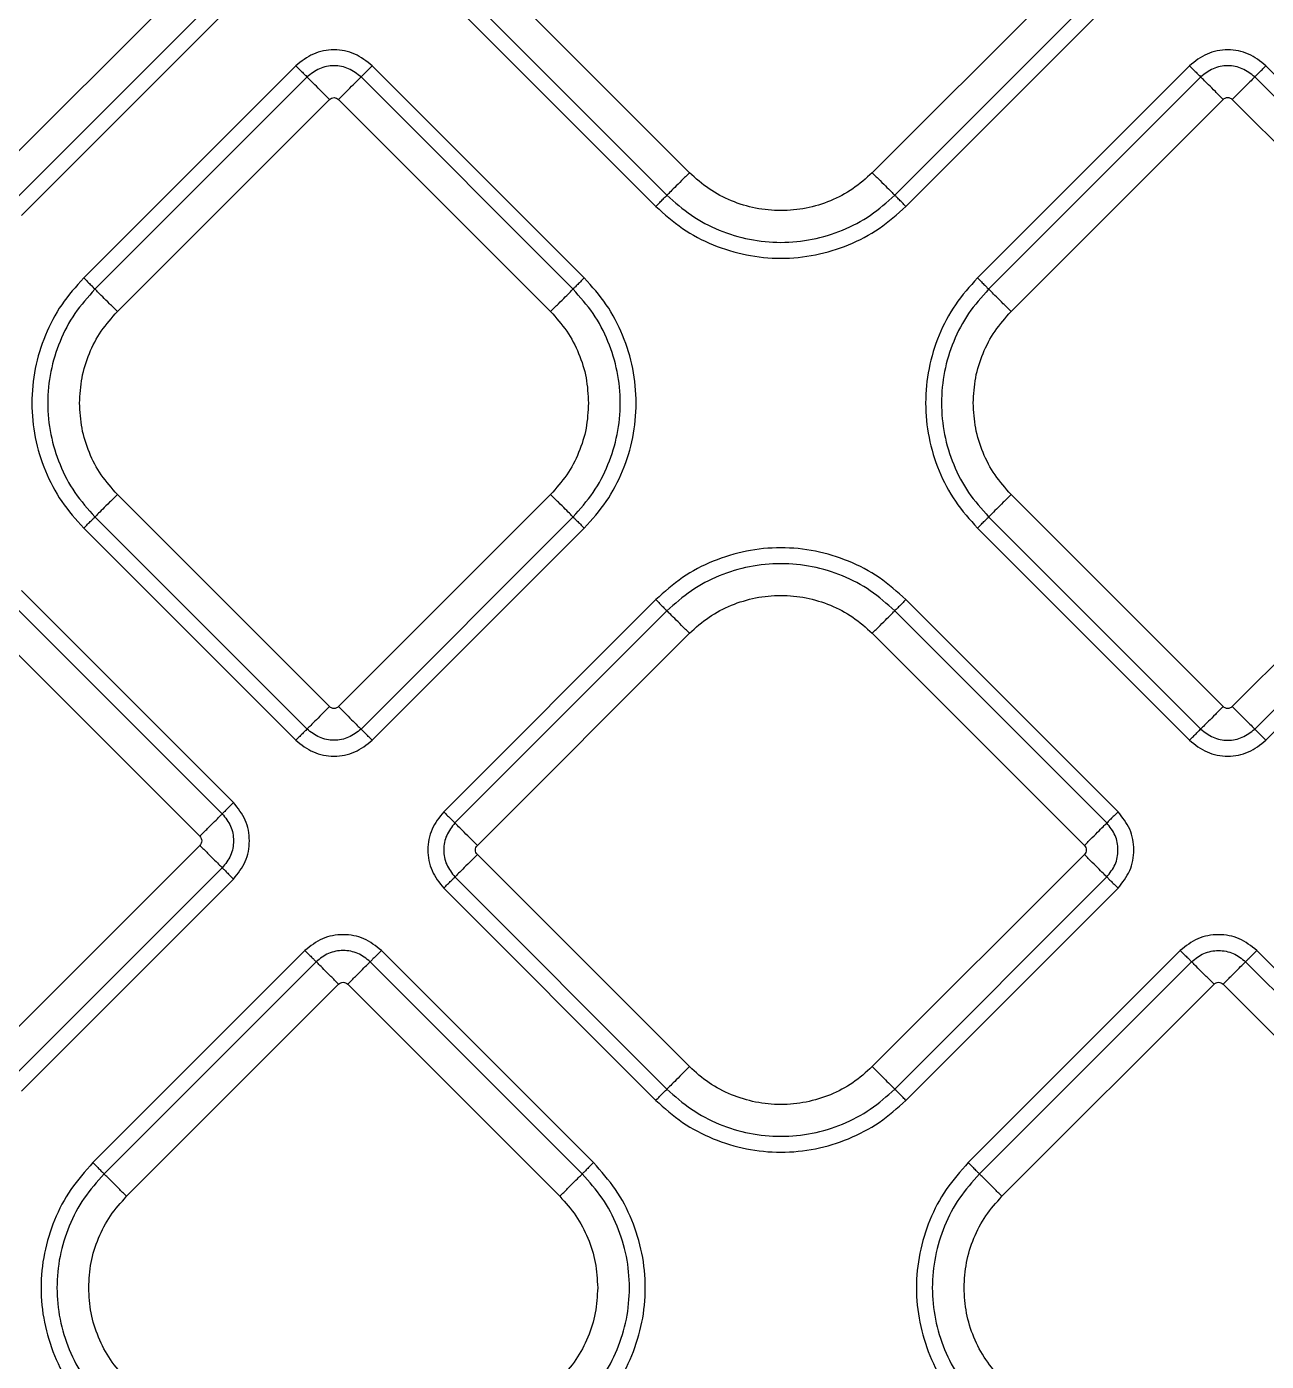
# Model space of a CAD drawing. Extents: x 939 to 1039, y 781 to 934.
# Drawn here: x 988.324 to 992.175, y 839.673 to 843.819 of the extents above; entities that cross this region are included whole.
import ezdxf

# ---------------------------------------------------------------- set-up
doc = ezdxf.new("R2010")
doc.units = 0
doc.header["$MEASUREMENT"] = 0
doc.layers.add('1', color=4, linetype='Continuous')

# ---------------------------------------------------------------- blocks, each defined once
blk = doc.blocks.new('Envoy')
at = {"layer": '1', "color": 3, "linetype": 'Continuous', "lineweight": 25}
for p, q in [((50.208, 44.8211), (49.5492, 44.1622)), ((51.7291, 44.1907), (51.0703, 44.8496)), ((52.9561, 44.8496), (52.2972, 44.1907)), ((51.0006, 44.7798), (51.6594, 44.121)), ((52.367, 44.121), (53.0258, 44.7798)), ((49.6189, 44.0925), (50.2778, 44.7513)), ((50.9657, 44.745), (51.6245, 44.0862)), ((52.4018, 44.0862), (53.0606, 44.745)), ((49.6538, 44.0576), (50.3126, 44.7165)), ((50.5062, 44.5229), (49.8474, 43.8641)), ((51.4025, 43.8641), (50.7437, 44.5229)), ((53.2827, 44.5229), (52.6239, 43.8641)), ((54.179, 43.8641), (53.5202, 44.5229)), ((50.541, 44.4881), (49.8822, 43.8292)), ((51.3676, 43.8292), (50.7088, 44.4881)), ((53.3176, 44.4881), (52.6587, 43.8293)), ((54.1441, 43.8293), (53.4853, 44.4881)), ((49.9519, 43.7595), (50.6108, 44.4183)), ((50.639, 44.4183), (51.2979, 43.7595)), ((52.7284, 43.7595), (53.3873, 44.4184)), ((53.4156, 44.4184), (54.0744, 43.7595)), ((50.6108, 42.5325), (49.9519, 43.1914)), ((51.2979, 43.1914), (50.639, 42.5325)), ((53.3873, 42.5326), (52.7284, 43.1914)), ((54.0744, 43.1914), (53.4156, 42.5326)), ((49.8822, 43.1216), (50.541, 42.4628)), ((50.7088, 42.4628), (51.3676, 43.1216)), ((52.6587, 43.1217), (53.3176, 42.4628)), ((53.4853, 42.4628), (54.1441, 43.1217)), ((49.8474, 43.0868), (50.5062, 42.428)), ((50.7437, 42.428), (51.4025, 43.0868)), ((52.6239, 43.0868), (53.2827, 42.428)), ((53.5202, 42.428), (54.179, 43.0868)), ((50.3126, 42.2345), (49.6538, 42.8933)), ((51.6245, 42.8648), (50.9657, 42.2059)), ((53.0606, 42.2059), (52.4018, 42.8648)), ((50.2778, 42.1996), (49.619, 42.8584)), ((51.6594, 42.8299), (51.0005, 42.1711)), ((53.0258, 42.1711), (52.3669, 42.8299)), ((49.5492, 42.7887), (50.2081, 42.1298)), ((51.0702, 42.1013), (51.7291, 42.7602)), ((52.2972, 42.7602), (52.956, 42.1013)), ((50.2081, 42.1016), (49.5492, 41.4427)), ((51.7291, 41.4142), (51.0702, 42.0731)), ((52.956, 42.0731), (52.2972, 41.4142)), ((49.619, 41.373), (50.2778, 42.0318)), ((49.6538, 41.3382), (50.3126, 41.997)), ((51.0005, 42.0033), (51.6594, 41.3445)), ((52.3669, 41.3445), (53.0258, 42.0033)), ((50.9657, 41.9685), (51.6245, 41.3096)), ((52.4018, 41.3096), (53.0606, 41.9685)), ((50.5347, 41.7749), (49.8759, 41.1161)), ((51.431, 41.1161), (50.7722, 41.7749)), ((53.2542, 41.7749), (52.5954, 41.1161)), ((54.1505, 41.1161), (53.4917, 41.7749)), ((50.5696, 41.7401), (49.9107, 41.0813)), ((51.3961, 41.0813), (50.7373, 41.7401)), ((53.289, 41.7401), (52.6302, 41.0812)), ((54.1156, 41.0812), (53.4568, 41.7401)), ((49.9804, 41.0115), (50.6393, 41.6704)), ((50.6676, 41.6704), (51.3264, 41.0115)), ((52.6999, 41.0115), (53.3588, 41.6703)), ((53.387, 41.6703), (54.0459, 41.0115))]:
    blk.add_line(p, q, dxfattribs=at)
for points, knots in [([(50.7437, 44.5229), (50.7263, 44.5366), (50.6916, 44.5641), (50.6249, 44.5761), (50.5583, 44.5641), (50.5235, 44.5366), (50.5062, 44.5229)], [0, 0, 0, 0, 0.250067, 0.499983, 0.74993, 1, 1, 1, 1]), ([(53.5202, 44.5229), (53.5028, 44.5367), (53.4681, 44.5641), (53.4014, 44.5761), (53.3348, 44.5641), (53.3, 44.5367), (53.2827, 44.5229)], [0, 0, 0, 0, 0.250067, 0.499983, 0.749929, 1, 1, 1, 1]), ([(50.5062, 44.5229), (50.5103, 44.5188), (50.5186, 44.5105), (50.5294, 44.4997), (50.5377, 44.4914), (50.5399, 44.4892), (50.541, 44.4881)], [0, 0, 0, 0, 0.250006, 0.5, 0.75, 1, 1, 1, 1]), ([(50.7088, 44.4881), (50.6965, 44.4977), (50.672, 44.5171), (50.6249, 44.5257), (50.5779, 44.5171), (50.5533, 44.4977), (50.541, 44.4881)], [0, 0, 0, 0, 0.249861, 0.499985, 0.750123, 1, 1, 1, 1]), ([(50.7437, 44.5229), (50.7395, 44.5188), (50.7312, 44.5105), (50.7204, 44.4997), (50.7121, 44.4914), (50.7099, 44.4892), (50.7088, 44.4881)], [0, 0, 0, 0, 0.250005, 0.5, 0.75, 1, 1, 1, 1]), ([(53.2827, 44.5229), (53.2868, 44.5188), (53.2951, 44.5105), (53.3059, 44.4997), (53.3142, 44.4914), (53.3164, 44.4892), (53.3176, 44.4881)], [0, 0, 0, 0, 0.250006, 0.5, 0.75, 1, 1, 1, 1]), ([(53.4853, 44.4881), (53.473, 44.4978), (53.4485, 44.5171), (53.4014, 44.5257), (53.3544, 44.5171), (53.3298, 44.4978), (53.3176, 44.4881)], [0, 0, 0, 0, 0.24986, 0.499985, 0.750124, 1, 1, 1, 1]), ([(53.4853, 44.4881), (53.4864, 44.4892), (53.4886, 44.4914), (53.4969, 44.4997), (53.5077, 44.5105), (53.516, 44.5188), (53.5202, 44.5229)], [0, 0, 0, 0, 0.2500008, 0.5000019, 0.7499966, 1, 1, 1, 1]), ([(50.6108, 44.4183), (50.6025, 44.4266), (50.5859, 44.4432), (50.5643, 44.4648), (50.5477, 44.4814), (50.5433, 44.4858), (50.541, 44.4881)], [0, 0, 0, 0, 0.2499997, 0.4999964, 0.7499901, 1, 1, 1, 1]), ([(50.639, 44.4183), (50.6473, 44.4266), (50.6639, 44.4432), (50.6855, 44.4648), (50.7021, 44.4814), (50.7066, 44.4858), (50.7088, 44.4881)], [0, 0, 0, 0, 0.2499997, 0.4999964, 0.7499901, 1, 1, 1, 1]), ([(53.3873, 44.4184), (53.379, 44.4266), (53.3624, 44.4432), (53.3408, 44.4649), (53.3242, 44.4815), (53.3198, 44.4859), (53.3176, 44.4881)], [0, 0, 0, 0, 0.25, 0.499997, 0.74999, 1, 1, 1, 1]), ([(53.4853, 44.4881), (53.4831, 44.4859), (53.4786, 44.4815), (53.462, 44.4649), (53.4404, 44.4432), (53.4238, 44.4266), (53.4156, 44.4184)], [0, 0, 0, 0, 0.25001, 0.500003, 0.75, 1, 1, 1, 1]), ([(50.6108, 44.4183), (50.6128, 44.42), (50.617, 44.4232), (50.6249, 44.4247), (50.6328, 44.4232), (50.637, 44.42), (50.639, 44.4183)], [0, 0, 0, 0, 0.250229, 0.5, 0.749772, 1, 1, 1, 1]), ([(53.3873, 44.4184), (53.3893, 44.42), (53.3935, 44.4233), (53.4014, 44.4247), (53.4093, 44.4233), (53.4135, 44.42), (53.4156, 44.4184)], [0, 0, 0, 0, 0.250228, 0.5, 0.749772, 1, 1, 1, 1]), ([(51.7291, 44.1907), (51.7208, 44.1825), (51.7043, 44.1659), (51.6826, 44.1442), (51.666, 44.1276), (51.6616, 44.1232), (51.6594, 44.121)], [0, 0, 0, 0, 0.25, 0.499997, 0.74999, 1, 1, 1, 1]), ([(52.2972, 44.1907), (52.2776, 44.1732), (52.2383, 44.1381), (52.1678, 44.1014), (52.0921, 44.0782), (52.0132, 44.0705), (51.9343, 44.0782), (51.8586, 44.1014), (51.7881, 44.1381), (51.7488, 44.1732), (51.7291, 44.1907)], [0, 0, 0, 0, 0.125, 0.25, 0.375, 0.5, 0.625, 0.75, 0.875, 1, 1, 1, 1]), ([(52.2972, 44.1907), (52.3055, 44.1825), (52.3221, 44.1659), (52.3437, 44.1442), (52.3603, 44.1276), (52.3648, 44.1232), (52.367, 44.121)], [0, 0, 0, 0, 0.25, 0.499997, 0.74999, 1, 1, 1, 1]), ([(51.6245, 44.0862), (51.6287, 44.0903), (51.6369, 44.0986), (51.6478, 44.1094), (51.6561, 44.1177), (51.6583, 44.1199), (51.6594, 44.121)], [0, 0, 0, 0, 0.250005, 0.500001, 0.75, 1, 1, 1, 1]), ([(51.6594, 44.121), (51.6839, 44.0992), (51.7328, 44.0555), (51.8206, 44.0097), (51.9149, 43.9809), (52.0132, 43.9713), (52.1115, 43.9809), (52.2057, 44.0097), (52.2936, 44.0555), (52.3425, 44.0992), (52.367, 44.121)], [0, 0, 0, 0, 0.125, 0.25, 0.375, 0.5, 0.625, 0.75, 0.875, 1, 1, 1, 1]), ([(52.4018, 44.0862), (52.3977, 44.0903), (52.3894, 44.0986), (52.3786, 44.1094), (52.3703, 44.1177), (52.3681, 44.1199), (52.367, 44.121)], [0, 0, 0, 0, 0.250005, 0.500001, 0.75, 1, 1, 1, 1]), ([(51.6245, 44.0862), (51.6514, 44.0622), (51.7052, 44.0142), (51.8017, 43.9639), (51.9052, 43.9322), (52.0132, 43.9216), (52.1211, 43.9322), (52.2247, 43.9639), (52.3212, 44.0142), (52.3749, 44.0622), (52.4018, 44.0862)], [0, 0, 0, 0, 0.125, 0.25, 0.375, 0.5, 0.625, 0.75, 0.875, 1, 1, 1, 1]), ([(49.8474, 43.8641), (49.8234, 43.8372), (49.7754, 43.7834), (49.7251, 43.6869), (49.6934, 43.5834), (49.6829, 43.4754), (49.6934, 43.3675), (49.7251, 43.2639), (49.7754, 43.1674), (49.8234, 43.1137), (49.8474, 43.0868)], [0, 0, 0, 0, 0.125, 0.25, 0.375, 0.5, 0.625, 0.75, 0.875, 1, 1, 1, 1]), ([(49.8474, 43.8641), (49.8515, 43.8599), (49.8598, 43.8517), (49.8706, 43.8408), (49.8789, 43.8325), (49.8811, 43.8303), (49.8822, 43.8292)], [0, 0, 0, 0, 0.250005, 0.5, 0.75, 1, 1, 1, 1]), ([(51.4025, 43.8641), (51.3983, 43.8599), (51.3901, 43.8517), (51.3792, 43.8408), (51.3709, 43.8325), (51.3687, 43.8303), (51.3676, 43.8292)], [0, 0, 0, 0, 0.250005, 0.5, 0.75, 1, 1, 1, 1]), ([(51.4025, 43.0868), (51.4265, 43.1137), (51.4744, 43.1674), (51.5247, 43.2639), (51.5564, 43.3675), (51.567, 43.4754), (51.5564, 43.5834), (51.5247, 43.6869), (51.4744, 43.7834), (51.4265, 43.8372), (51.4025, 43.8641)], [0, 0, 0, 0, 0.125, 0.25, 0.375, 0.5, 0.625, 0.75, 0.875, 1, 1, 1, 1]), ([(52.6239, 43.8641), (52.5999, 43.8372), (52.5519, 43.7835), (52.5016, 43.687), (52.4699, 43.5834), (52.4594, 43.4755), (52.4699, 43.3675), (52.5016, 43.264), (52.5519, 43.1675), (52.5999, 43.1137), (52.6239, 43.0868)], [0, 0, 0, 0, 0.125, 0.25, 0.375, 0.5, 0.625, 0.75, 0.875, 1, 1, 1, 1]), ([(52.6239, 43.8641), (52.628, 43.86), (52.6363, 43.8517), (52.6471, 43.8409), (52.6554, 43.8326), (52.6576, 43.8304), (52.6587, 43.8293)], [0, 0, 0, 0, 0.250008, 0.500001, 0.750001, 1, 1, 1, 1]), ([(49.8822, 43.8292), (49.8604, 43.8048), (49.8167, 43.7558), (49.7709, 43.668), (49.7421, 43.5737), (49.7325, 43.4754), (49.7421, 43.3772), (49.7709, 43.2829), (49.8167, 43.1951), (49.8604, 43.1461), (49.8822, 43.1216)], [0, 0, 0, 0, 0.125, 0.25, 0.375, 0.5, 0.625, 0.75, 0.875, 1, 1, 1, 1]), ([(49.9519, 43.7595), (49.9437, 43.7678), (49.9271, 43.7843), (49.9054, 43.806), (49.8888, 43.8226), (49.8844, 43.827), (49.8822, 43.8292)], [0, 0, 0, 0, 0.25, 0.499997, 0.74999, 1, 1, 1, 1]), ([(51.2979, 43.7595), (51.3062, 43.7678), (51.3227, 43.7843), (51.3444, 43.806), (51.361, 43.8226), (51.3654, 43.827), (51.3676, 43.8292)], [0, 0, 0, 0, 0.25, 0.499996, 0.74999, 1, 1, 1, 1]), ([(51.3676, 43.1216), (51.3894, 43.1461), (51.4331, 43.1951), (51.4789, 43.2829), (51.5077, 43.3772), (51.5174, 43.4754), (51.5077, 43.5737), (51.4789, 43.668), (51.4331, 43.7558), (51.3894, 43.8048), (51.3676, 43.8292)], [0, 0, 0, 0, 0.125, 0.25, 0.375, 0.5, 0.625, 0.75, 0.875, 1, 1, 1, 1]), ([(52.6587, 43.8293), (52.6369, 43.8048), (52.5932, 43.7558), (52.5474, 43.668), (52.5186, 43.5737), (52.509, 43.4755), (52.5186, 43.3772), (52.5474, 43.2829), (52.5932, 43.1951), (52.6369, 43.1462), (52.6587, 43.1217)], [0, 0, 0, 0, 0.125, 0.25, 0.375, 0.5, 0.625, 0.75, 0.875, 1, 1, 1, 1]), ([(52.7284, 43.7595), (52.7202, 43.7678), (52.7036, 43.7844), (52.682, 43.806), (52.6654, 43.8226), (52.6609, 43.827), (52.6587, 43.8293)], [0, 0, 0, 0, 0.249999, 0.499996, 0.74999, 1, 1, 1, 1]), ([(49.8343, 43.4754), (49.8358, 43.5017), (49.8387, 43.5543), (49.8628, 43.63), (49.8993, 43.7006), (49.9344, 43.7399), (49.9519, 43.7595)], [0, 0, 0, 0, 0.25, 0.5, 0.75, 1, 1, 1, 1]), ([(51.2979, 43.7595), (51.3154, 43.7399), (51.3505, 43.7006), (51.387, 43.63), (51.4111, 43.5543), (51.4141, 43.5017), (51.4155, 43.4754)], [0, 0, 0, 0, 0.25, 0.5, 0.75, 1, 1, 1, 1]), ([(52.6108, 43.4755), (52.6123, 43.5018), (52.6152, 43.5544), (52.6393, 43.6301), (52.6758, 43.7006), (52.7109, 43.7399), (52.7284, 43.7595)], [0, 0, 0, 0, 0.25, 0.5, 0.75, 1, 1, 1, 1]), ([(49.9519, 43.1914), (49.9344, 43.211), (49.8993, 43.2503), (49.8628, 43.3208), (49.8387, 43.3965), (49.8358, 43.4491), (49.8343, 43.4754)], [0, 0, 0, 0, 0.25, 0.5, 0.75, 1, 1, 1, 1]), ([(51.4155, 43.4754), (51.4141, 43.4491), (51.4111, 43.3965), (51.387, 43.3208), (51.3505, 43.2503), (51.3154, 43.211), (51.2979, 43.1914)], [0, 0, 0, 0, 0.25, 0.5, 0.75, 1, 1, 1, 1]), ([(52.7284, 43.1914), (52.7109, 43.2111), (52.6758, 43.2503), (52.6393, 43.3209), (52.6152, 43.3966), (52.6123, 43.4492), (52.6108, 43.4755)], [0, 0, 0, 0, 0.25, 0.500001, 0.75, 1, 1, 1, 1]), ([(49.9519, 43.1914), (49.9437, 43.1831), (49.9271, 43.1665), (49.9054, 43.1449), (49.8888, 43.1283), (49.8844, 43.1239), (49.8822, 43.1216)], [0, 0, 0, 0, 0.2499993, 0.4999969, 0.7499901, 1, 1, 1, 1]), ([(51.3676, 43.1216), (51.3654, 43.1239), (51.361, 43.1283), (51.3444, 43.1449), (51.3227, 43.1665), (51.3062, 43.1831), (51.2979, 43.1914)], [0, 0, 0, 0, 0.25001, 0.500003, 0.750001, 1, 1, 1, 1]), ([(52.7284, 43.1914), (52.7202, 43.1831), (52.7036, 43.1666), (52.682, 43.1449), (52.6654, 43.1283), (52.6609, 43.1239), (52.6587, 43.1217)], [0, 0, 0, 0, 0.249999, 0.499997, 0.74999, 1, 1, 1, 1]), ([(49.8474, 43.0868), (49.8515, 43.0909), (49.8598, 43.0992), (49.8706, 43.11), (49.8789, 43.1183), (49.8811, 43.1205), (49.8822, 43.1216)], [0, 0, 0, 0, 0.250004, 0.5, 0.749999, 1, 1, 1, 1]), ([(51.3676, 43.1216), (51.3687, 43.1205), (51.3709, 43.1183), (51.3792, 43.11), (51.3901, 43.0992), (51.3983, 43.0909), (51.4025, 43.0868)], [0, 0, 0, 0, 0.2500007, 0.5000006, 0.7499962, 1, 1, 1, 1]), ([(52.6239, 43.0868), (52.628, 43.091), (52.6363, 43.0992), (52.6471, 43.1101), (52.6554, 43.1184), (52.6576, 43.1206), (52.6587, 43.1217)], [0, 0, 0, 0, 0.250005, 0.500001, 0.75, 1, 1, 1, 1]), ([(52.4018, 42.8648), (52.3749, 42.8887), (52.3211, 42.9367), (52.2247, 42.987), (52.1211, 43.0187), (52.0131, 43.0293), (51.9052, 43.0187), (51.8016, 42.987), (51.7051, 42.9367), (51.6514, 42.8887), (51.6245, 42.8648)], [0, 0, 0, 0, 0.125, 0.25, 0.375, 0.5, 0.625, 0.75, 0.875, 1, 1, 1, 1]), ([(52.3669, 42.8299), (52.3425, 42.8517), (52.2935, 42.8954), (52.2057, 42.9412), (52.1114, 42.97), (52.0131, 42.9796), (51.9149, 42.97), (51.8206, 42.9412), (51.7328, 42.8954), (51.6838, 42.8517), (51.6594, 42.8299)], [0, 0, 0, 0, 0.125, 0.25, 0.375, 0.5, 0.625, 0.75, 0.875, 1, 1, 1, 1]), ([(51.6245, 42.8648), (51.6286, 42.8606), (51.6369, 42.8523), (51.6477, 42.8415), (51.656, 42.8332), (51.6583, 42.831), (51.6594, 42.8299)], [0, 0, 0, 0, 0.250004, 0.499999, 0.75, 1, 1, 1, 1]), ([(51.7291, 42.7602), (51.7487, 42.7777), (51.788, 42.8128), (51.8586, 42.8495), (51.9342, 42.8727), (52.0131, 42.8804), (52.0921, 42.8727), (52.1677, 42.8495), (52.2383, 42.8128), (52.2776, 42.7777), (52.2972, 42.7602)], [0, 0, 0, 0, 0.125, 0.25, 0.375, 0.5, 0.625, 0.75, 0.875, 1, 1, 1, 1]), ([(52.4018, 42.8648), (52.3977, 42.8606), (52.3894, 42.8523), (52.3786, 42.8415), (52.3703, 42.8332), (52.368, 42.831), (52.3669, 42.8299)], [0, 0, 0, 0, 0.250005, 0.499999, 0.750001, 1, 1, 1, 1]), ([(51.7291, 42.7602), (51.7208, 42.7684), (51.7043, 42.785), (51.6826, 42.8067), (51.666, 42.8233), (51.6616, 42.8277), (51.6594, 42.8299)], [0, 0, 0, 0, 0.249999, 0.499996, 0.74999, 1, 1, 1, 1]), ([(52.2972, 42.7602), (52.3055, 42.7684), (52.322, 42.785), (52.3437, 42.8067), (52.3603, 42.8233), (52.3647, 42.8277), (52.3669, 42.8299)], [0, 0, 0, 0, 0.2499993, 0.4999955, 0.7499899, 1, 1, 1, 1]), ([(50.6108, 42.5325), (50.6025, 42.5243), (50.5859, 42.5077), (50.5643, 42.486), (50.5477, 42.4695), (50.5433, 42.465), (50.541, 42.4628)], [0, 0, 0, 0, 0.249999, 0.499997, 0.74999, 1, 1, 1, 1]), ([(50.639, 42.5325), (50.637, 42.5309), (50.6328, 42.5276), (50.6249, 42.5262), (50.617, 42.5276), (50.6128, 42.5309), (50.6108, 42.5325)], [0, 0, 0, 0, 0.2502288, 0.4999995, 0.7497702, 1, 1, 1, 1]), ([(50.639, 42.5325), (50.6473, 42.5243), (50.6639, 42.5077), (50.6855, 42.486), (50.7021, 42.4695), (50.7066, 42.465), (50.7088, 42.4628)], [0, 0, 0, 0, 0.249999, 0.499997, 0.74999, 1, 1, 1, 1]), ([(53.3873, 42.5326), (53.379, 42.5243), (53.3624, 42.5077), (53.3408, 42.4861), (53.3242, 42.4695), (53.3198, 42.4651), (53.3176, 42.4628)], [0, 0, 0, 0, 0.249999, 0.499997, 0.74999, 1, 1, 1, 1]), ([(53.4156, 42.5326), (53.4135, 42.5309), (53.4093, 42.5277), (53.4014, 42.5262), (53.3935, 42.5277), (53.3893, 42.5309), (53.3873, 42.5326)], [0, 0, 0, 0, 0.250228, 0.5, 0.749772, 1, 1, 1, 1]), ([(53.4156, 42.5326), (53.4238, 42.5243), (53.4404, 42.5077), (53.462, 42.4861), (53.4786, 42.4695), (53.4831, 42.4651), (53.4853, 42.4628)], [0, 0, 0, 0, 0.249999, 0.499997, 0.74999, 1, 1, 1, 1]), ([(50.541, 42.4628), (50.5399, 42.4617), (50.5377, 42.4595), (50.5294, 42.4512), (50.5186, 42.4404), (50.5103, 42.4321), (50.5062, 42.428)], [0, 0, 0, 0, 0.2499998, 0.4999995, 0.7499953, 1, 1, 1, 1]), ([(50.7088, 42.4628), (50.6965, 42.4531), (50.672, 42.4338), (50.6249, 42.4252), (50.5779, 42.4338), (50.5533, 42.4531), (50.541, 42.4628)], [0, 0, 0, 0, 0.249861, 0.499985, 0.750123, 1, 1, 1, 1]), ([(50.7437, 42.428), (50.7395, 42.4321), (50.7312, 42.4404), (50.7204, 42.4512), (50.7121, 42.4595), (50.7099, 42.4617), (50.7088, 42.4628)], [0, 0, 0, 0, 0.2500044, 0.5000005, 0.7500002, 1, 1, 1, 1]), ([(53.2827, 42.428), (53.2868, 42.4321), (53.2951, 42.4404), (53.3059, 42.4512), (53.3142, 42.4595), (53.3164, 42.4617), (53.3176, 42.4628)], [0, 0, 0, 0, 0.250005, 0.499998, 0.749999, 1, 1, 1, 1]), ([(53.3176, 42.4628), (53.3298, 42.4532), (53.3544, 42.4338), (53.4014, 42.4252), (53.4485, 42.4338), (53.473, 42.4532), (53.4853, 42.4628)], [0, 0, 0, 0, 0.2498607, 0.4999855, 0.7501239, 1, 1, 1, 1]), ([(53.5202, 42.428), (53.516, 42.4321), (53.5077, 42.4404), (53.4969, 42.4512), (53.4886, 42.4595), (53.4864, 42.4617), (53.4853, 42.4628)], [0, 0, 0, 0, 0.250003, 0.499997, 0.749998, 1, 1, 1, 1]), ([(50.5062, 42.428), (50.5235, 42.4142), (50.5583, 42.3868), (50.6249, 42.3748), (50.6916, 42.3868), (50.7263, 42.4142), (50.7437, 42.428)], [0, 0, 0, 0, 0.250071, 0.500017, 0.749933, 1, 1, 1, 1]), ([(53.2827, 42.428), (53.3, 42.4143), (53.3348, 42.3868), (53.4014, 42.3748), (53.4681, 42.3868), (53.5028, 42.4143), (53.5202, 42.428)], [0, 0, 0, 0, 0.250068, 0.499984, 0.74993, 1, 1, 1, 1]), ([(50.2081, 42.1298), (50.2164, 42.1381), (50.2329, 42.1547), (50.2546, 42.1763), (50.2712, 42.1929), (50.2756, 42.1974), (50.2778, 42.1996)], [0, 0, 0, 0, 0.2499993, 0.4999968, 0.7499901, 1, 1, 1, 1]), ([(50.3126, 42.2345), (50.3085, 42.2303), (50.3002, 42.222), (50.2894, 42.2112), (50.2811, 42.2029), (50.2789, 42.2007), (50.2778, 42.1996)], [0, 0, 0, 0, 0.250006, 0.5, 0.75, 1, 1, 1, 1]), ([(50.2778, 42.1996), (50.2875, 42.1873), (50.3068, 42.1628), (50.3154, 42.1157), (50.3068, 42.0687), (50.2875, 42.0441), (50.2778, 42.0318)], [0, 0, 0, 0, 0.24986, 0.499985, 0.750124, 1, 1, 1, 1]), ([(50.3126, 41.997), (50.3264, 42.0143), (50.3538, 42.0491), (50.3659, 42.1157), (50.3538, 42.1824), (50.3264, 42.2171), (50.3126, 42.2345)], [0, 0, 0, 0, 0.2500702, 0.5000163, 0.7499321, 1, 1, 1, 1]), ([(50.9657, 42.2059), (50.952, 42.1886), (50.9245, 42.1538), (50.9125, 42.0872), (50.9245, 42.0206), (50.952, 41.9858), (50.9657, 41.9685)], [0, 0, 0, 0, 0.2500669, 0.4999827, 0.7499299, 1, 1, 1, 1]), ([(50.9657, 42.2059), (50.9698, 42.2018), (50.9781, 42.1935), (50.9889, 42.1827), (50.9972, 42.1744), (50.9994, 42.1722), (51.0005, 42.1711)], [0, 0, 0, 0, 0.250006, 0.500001, 0.75, 1, 1, 1, 1]), ([(53.0606, 42.2059), (53.0565, 42.2018), (53.0482, 42.1935), (53.0374, 42.1827), (53.0291, 42.1744), (53.0269, 42.1722), (53.0258, 42.1711)], [0, 0, 0, 0, 0.2500053, 0.5000009, 0.7499998, 1, 1, 1, 1]), ([(53.0606, 41.9685), (53.0743, 41.9858), (53.1018, 42.0206), (53.1138, 42.0872), (53.1018, 42.1538), (53.0743, 42.1886), (53.0606, 42.2059)], [0, 0, 0, 0, 0.250067, 0.499983, 0.74993, 1, 1, 1, 1]), ([(51.0005, 42.1711), (50.9909, 42.1588), (50.9715, 42.1343), (50.9629, 42.0872), (50.9715, 42.0401), (50.9909, 42.0156), (51.0005, 42.0033)], [0, 0, 0, 0, 0.249861, 0.499986, 0.750123, 1, 1, 1, 1]), ([(51.0702, 42.1013), (51.062, 42.1096), (51.0454, 42.1262), (51.0238, 42.1478), (51.0072, 42.1644), (51.0027, 42.1688), (51.0005, 42.1711)], [0, 0, 0, 0, 0.2499993, 0.4999957, 0.74999, 1, 1, 1, 1]), ([(52.956, 42.1013), (52.9643, 42.1096), (52.9809, 42.1262), (53.0025, 42.1478), (53.0191, 42.1644), (53.0236, 42.1688), (53.0258, 42.1711)], [0, 0, 0, 0, 0.249999, 0.499995, 0.74999, 1, 1, 1, 1]), ([(53.0258, 42.0033), (53.0354, 42.0156), (53.0548, 42.0401), (53.0634, 42.0872), (53.0548, 42.1343), (53.0354, 42.1588), (53.0258, 42.1711)], [0, 0, 0, 0, 0.249861, 0.499986, 0.750123, 1, 1, 1, 1]), ([(50.2081, 42.1298), (50.2097, 42.1278), (50.213, 42.1236), (50.2144, 42.1157), (50.213, 42.1078), (50.2097, 42.1036), (50.2081, 42.1016)], [0, 0, 0, 0, 0.250227, 0.5, 0.749773, 1, 1, 1, 1]), ([(50.2081, 42.1016), (50.2164, 42.0933), (50.2329, 42.0767), (50.2546, 42.0551), (50.2712, 42.0385), (50.2756, 42.0341), (50.2778, 42.0318)], [0, 0, 0, 0, 0.2499993, 0.4999968, 0.7499901, 1, 1, 1, 1]), ([(51.0702, 42.0731), (51.0686, 42.0751), (51.0654, 42.0793), (51.0639, 42.0872), (51.0654, 42.0951), (51.0686, 42.0993), (51.0702, 42.1013)], [0, 0, 0, 0, 0.2502333, 0.4999954, 0.7497667, 1, 1, 1, 1]), ([(52.956, 42.1013), (52.9577, 42.0993), (52.9609, 42.0951), (52.9624, 42.0872), (52.9609, 42.0793), (52.9577, 42.0751), (52.956, 42.0731)], [0, 0, 0, 0, 0.250231, 0.500005, 0.749769, 1, 1, 1, 1]), ([(51.0702, 42.0731), (51.062, 42.0648), (51.0454, 42.0482), (51.0238, 42.0266), (51.0072, 42.01), (51.0027, 42.0055), (51.0005, 42.0033)], [0, 0, 0, 0, 0.2499993, 0.4999957, 0.74999, 1, 1, 1, 1]), ([(53.0258, 42.0033), (53.0236, 42.0055), (53.0191, 42.01), (53.0025, 42.0266), (52.9809, 42.0482), (52.9643, 42.0648), (52.956, 42.0731)], [0, 0, 0, 0, 0.25001, 0.500005, 0.750001, 1, 1, 1, 1]), ([(50.2778, 42.0318), (50.2789, 42.0307), (50.2811, 42.0285), (50.2894, 42.0202), (50.3002, 42.0094), (50.3085, 42.0011), (50.3126, 41.997)], [0, 0, 0, 0, 0.250001, 0.5, 0.749997, 1, 1, 1, 1]), ([(50.9657, 41.9685), (50.9698, 41.9726), (50.9781, 41.9809), (50.9889, 41.9917), (50.9972, 42), (50.9994, 42.0022), (51.0005, 42.0033)], [0, 0, 0, 0, 0.250006, 0.500001, 0.75, 1, 1, 1, 1]), ([(53.0258, 42.0033), (53.0269, 42.0022), (53.0291, 42), (53.0374, 41.9917), (53.0482, 41.9809), (53.0565, 41.9726), (53.0606, 41.9685)], [0, 0, 0, 0, 0.2500002, 0.4999991, 0.7499947, 1, 1, 1, 1]), ([(50.7722, 41.7749), (50.7548, 41.7887), (50.7201, 41.8161), (50.6534, 41.8281), (50.5868, 41.8161), (50.552, 41.7887), (50.5347, 41.7749)], [0, 0, 0, 0, 0.250067, 0.499983, 0.74993, 1, 1, 1, 1]), ([(53.4917, 41.7749), (53.4743, 41.7886), (53.4396, 41.8161), (53.3729, 41.8281), (53.3063, 41.8161), (53.2715, 41.7886), (53.2542, 41.7749)], [0, 0, 0, 0, 0.250071, 0.500017, 0.749933, 1, 1, 1, 1]), ([(50.5347, 41.7749), (50.5388, 41.7708), (50.5471, 41.7625), (50.5579, 41.7517), (50.5662, 41.7434), (50.5684, 41.7412), (50.5696, 41.7401)], [0, 0, 0, 0, 0.2500075, 0.5000006, 0.7500002, 1, 1, 1, 1]), ([(50.7373, 41.7401), (50.725, 41.7498), (50.7005, 41.7691), (50.6534, 41.7777), (50.6064, 41.7691), (50.5818, 41.7498), (50.5696, 41.7401)], [0, 0, 0, 0, 0.249861, 0.499986, 0.750124, 1, 1, 1, 1]), ([(50.7722, 41.7749), (50.768, 41.7708), (50.7597, 41.7625), (50.7489, 41.7517), (50.7406, 41.7434), (50.7384, 41.7412), (50.7373, 41.7401)], [0, 0, 0, 0, 0.250008, 0.500001, 0.75, 1, 1, 1, 1]), ([(53.2542, 41.7749), (53.2583, 41.7708), (53.2666, 41.7625), (53.2774, 41.7517), (53.2857, 41.7434), (53.2879, 41.7412), (53.289, 41.7401)], [0, 0, 0, 0, 0.2500053, 0.5000009, 0.7499998, 1, 1, 1, 1]), ([(53.289, 41.7401), (53.3013, 41.7497), (53.3258, 41.7691), (53.3729, 41.7777), (53.42, 41.7691), (53.4445, 41.7497), (53.4568, 41.7401)], [0, 0, 0, 0, 0.249861, 0.499984, 0.750123, 1, 1, 1, 1]), ([(53.4568, 41.7401), (53.4579, 41.7412), (53.4601, 41.7434), (53.4684, 41.7517), (53.4792, 41.7625), (53.4875, 41.7708), (53.4917, 41.7749)], [0, 0, 0, 0, 0.249999, 0.5, 0.749995, 1, 1, 1, 1]), ([(50.6393, 41.6704), (50.631, 41.6786), (50.6144, 41.6952), (50.5928, 41.7169), (50.5762, 41.7335), (50.5718, 41.7379), (50.5696, 41.7401)], [0, 0, 0, 0, 0.2499994, 0.4999958, 0.74999, 1, 1, 1, 1]), ([(50.6676, 41.6704), (50.6758, 41.6786), (50.6924, 41.6952), (50.714, 41.7169), (50.7306, 41.7335), (50.7351, 41.7379), (50.7373, 41.7401)], [0, 0, 0, 0, 0.249999, 0.499996, 0.74999, 1, 1, 1, 1]), ([(53.3588, 41.6703), (53.3505, 41.6786), (53.3339, 41.6952), (53.3123, 41.7168), (53.2957, 41.7334), (53.2913, 41.7378), (53.289, 41.7401)], [0, 0, 0, 0, 0.249999, 0.499997, 0.74999, 1, 1, 1, 1]), ([(53.387, 41.6703), (53.3953, 41.6786), (53.4119, 41.6952), (53.4335, 41.7168), (53.4501, 41.7334), (53.4546, 41.7378), (53.4568, 41.7401)], [0, 0, 0, 0, 0.249999, 0.499997, 0.74999, 1, 1, 1, 1]), ([(50.6393, 41.6704), (50.6413, 41.672), (50.6455, 41.6753), (50.6534, 41.6767), (50.6613, 41.6753), (50.6655, 41.672), (50.6676, 41.6704)], [0, 0, 0, 0, 0.2502264, 0.5, 0.7497736, 1, 1, 1, 1]), ([(53.3588, 41.6703), (53.3608, 41.672), (53.365, 41.6752), (53.3729, 41.6767), (53.3808, 41.6752), (53.385, 41.672), (53.387, 41.6703)], [0, 0, 0, 0, 0.250228, 0.5, 0.749772, 1, 1, 1, 1]), ([(51.7291, 41.4142), (51.7208, 41.4059), (51.7043, 41.3894), (51.6826, 41.3677), (51.666, 41.3511), (51.6616, 41.3467), (51.6594, 41.3445)], [0, 0, 0, 0, 0.249999, 0.499997, 0.74999, 1, 1, 1, 1]), ([(52.2972, 41.4142), (52.2776, 41.3967), (52.2383, 41.3616), (52.1677, 41.3249), (52.0921, 41.3017), (52.0131, 41.294), (51.9342, 41.3017), (51.8586, 41.3249), (51.788, 41.3616), (51.7487, 41.3967), (51.7291, 41.4142)], [0, 0, 0, 0, 0.125, 0.25, 0.375, 0.5, 0.625, 0.75, 0.875, 1, 1, 1, 1]), ([(52.2972, 41.4142), (52.3055, 41.4059), (52.322, 41.3894), (52.3437, 41.3677), (52.3603, 41.3511), (52.3647, 41.3467), (52.3669, 41.3445)], [0, 0, 0, 0, 0.249999, 0.499997, 0.74999, 1, 1, 1, 1]), ([(51.6245, 41.3096), (51.6286, 41.3138), (51.6369, 41.3221), (51.6477, 41.3329), (51.656, 41.3412), (51.6583, 41.3434), (51.6594, 41.3445)], [0, 0, 0, 0, 0.2500041, 0.4999999, 0.7499991, 1, 1, 1, 1]), ([(51.6594, 41.3445), (51.6838, 41.3227), (51.7328, 41.279), (51.8206, 41.2332), (51.9149, 41.2044), (52.0131, 41.1948), (52.1114, 41.2044), (52.2057, 41.2332), (52.2935, 41.279), (52.3425, 41.3227), (52.3669, 41.3445)], [0, 0, 0, 0, 0.125, 0.25, 0.375, 0.5, 0.625, 0.75, 0.875, 1, 1, 1, 1]), ([(52.4018, 41.3096), (52.3977, 41.3138), (52.3894, 41.3221), (52.3786, 41.3329), (52.3703, 41.3412), (52.368, 41.3434), (52.3669, 41.3445)], [0, 0, 0, 0, 0.2500052, 0.4999995, 0.7499993, 1, 1, 1, 1]), ([(51.6245, 41.3096), (51.6514, 41.2856), (51.7051, 41.2377), (51.8016, 41.1874), (51.9052, 41.1557), (52.0131, 41.1451), (52.1211, 41.1557), (52.2247, 41.1874), (52.3211, 41.2377), (52.3749, 41.2856), (52.4018, 41.3096)], [0, 0, 0, 0, 0.125, 0.25, 0.375, 0.5, 0.625, 0.75, 0.875, 1, 1, 1, 1]), ([(49.8759, 41.1161), (49.8519, 41.0892), (49.8039, 41.0355), (49.7536, 40.939), (49.7219, 40.8354), (49.7114, 40.7275), (49.7219, 40.6195), (49.7536, 40.516), (49.8039, 40.4195), (49.8519, 40.3657), (49.8759, 40.3388)], [0, 0, 0, 0, 0.1250002, 0.25, 0.375, 0.5, 0.625, 0.75, 0.8750001, 1, 1, 1, 1]), ([(49.9107, 41.0813), (49.8889, 41.0568), (49.8452, 41.0078), (49.7994, 40.92), (49.7706, 40.8257), (49.761, 40.7275), (49.7706, 40.6292), (49.7994, 40.5349), (49.8452, 40.4471), (49.8889, 40.3982), (49.9107, 40.3737)], [0, 0, 0, 0, 0.125, 0.25, 0.375, 0.5, 0.625, 0.75, 0.875, 1, 1, 1, 1]), ([(49.8759, 41.1161), (49.88, 41.112), (49.8883, 41.1037), (49.8991, 41.0929), (49.9074, 41.0846), (49.9096, 41.0824), (49.9107, 41.0813)], [0, 0, 0, 0, 0.2500066, 0.5000016, 0.7500006, 1, 1, 1, 1]), ([(49.9804, 41.0115), (49.9722, 41.0198), (49.9556, 41.0364), (49.934, 41.058), (49.9174, 41.0746), (49.9129, 41.079), (49.9107, 41.0813)], [0, 0, 0, 0, 0.249999, 0.499996, 0.74999, 1, 1, 1, 1]), ([(51.3264, 41.0115), (51.3347, 41.0198), (51.3512, 41.0364), (51.3729, 41.058), (51.3895, 41.0746), (51.3939, 41.079), (51.3961, 41.0813)], [0, 0, 0, 0, 0.249999, 0.499996, 0.74999, 1, 1, 1, 1]), ([(51.431, 41.1161), (51.4268, 41.112), (51.4186, 41.1037), (51.4077, 41.0929), (51.3994, 41.0846), (51.3972, 41.0824), (51.3961, 41.0813)], [0, 0, 0, 0, 0.250006, 0.500002, 0.750001, 1, 1, 1, 1]), ([(51.3961, 40.3737), (51.418, 40.3982), (51.4616, 40.4471), (51.5074, 40.5349), (51.5363, 40.6292), (51.5459, 40.7275), (51.5363, 40.8257), (51.5074, 40.92), (51.4616, 41.0078), (51.418, 41.0568), (51.3961, 41.0813)], [0, 0, 0, 0, 0.1250002, 0.25, 0.3749997, 0.5000002, 0.6249999, 0.75, 0.8749998, 1, 1, 1, 1]), ([(51.431, 40.3388), (51.455, 40.3657), (51.5029, 40.4195), (51.5532, 40.516), (51.5849, 40.6195), (51.5955, 40.7275), (51.5849, 40.8354), (51.5532, 40.939), (51.5029, 41.0355), (51.455, 41.0892), (51.431, 41.1161)], [0, 0, 0, 0, 0.125, 0.25, 0.375, 0.5, 0.625, 0.75, 0.875, 1, 1, 1, 1]), ([(52.5954, 41.1161), (52.5714, 41.0892), (52.5234, 41.0354), (52.4731, 40.9389), (52.4414, 40.8354), (52.4309, 40.7274), (52.4414, 40.6195), (52.4731, 40.5159), (52.5234, 40.4194), (52.5714, 40.3657), (52.5954, 40.3388)], [0, 0, 0, 0, 0.125, 0.25, 0.375, 0.5, 0.625, 0.75, 0.875, 1, 1, 1, 1]), ([(52.6302, 41.0812), (52.6084, 41.0568), (52.5647, 41.0078), (52.5189, 40.92), (52.4901, 40.8257), (52.4805, 40.7274), (52.4901, 40.6292), (52.5189, 40.5349), (52.5647, 40.4471), (52.6084, 40.3981), (52.6302, 40.3736)], [0, 0, 0, 0, 0.125, 0.25, 0.375, 0.5, 0.625, 0.75, 0.875, 1, 1, 1, 1]), ([(52.5954, 41.1161), (52.5995, 41.1119), (52.6078, 41.1037), (52.6186, 41.0928), (52.6269, 41.0845), (52.6291, 41.0823), (52.6302, 41.0812)], [0, 0, 0, 0, 0.250005, 0.499999, 0.75, 1, 1, 1, 1]), ([(52.6999, 41.0115), (52.6917, 41.0198), (52.6751, 41.0363), (52.6534, 41.058), (52.6368, 41.0746), (52.6324, 41.079), (52.6302, 41.0812)], [0, 0, 0, 0, 0.249999, 0.499996, 0.74999, 1, 1, 1, 1]), ([(49.8628, 40.7275), (49.8643, 40.7538), (49.8672, 40.8064), (49.8913, 40.8821), (49.9278, 40.9526), (49.9629, 40.9919), (49.9804, 41.0115)], [0, 0, 0, 0, 0.25, 0.5, 0.75, 1, 1, 1, 1]), ([(51.3264, 41.0115), (51.3439, 40.9919), (51.379, 40.9526), (51.4156, 40.8821), (51.4396, 40.8064), (51.4426, 40.7538), (51.4441, 40.7275)], [0, 0, 0, 0, 0.25, 0.5, 0.75, 1, 1, 1, 1]), ([(52.5823, 40.7274), (52.5838, 40.7537), (52.5867, 40.8063), (52.6108, 40.882), (52.6473, 40.9526), (52.6824, 40.9919), (52.6999, 41.0115)], [0, 0, 0, 0, 0.25, 0.5, 0.75, 1, 1, 1, 1]), ([(49.9804, 40.4434), (49.9629, 40.4631), (49.9278, 40.5023), (49.8913, 40.5729), (49.8672, 40.6486), (49.8643, 40.7012), (49.8628, 40.7275)], [0, 0, 0, 0, 0.25, 0.500001, 0.75, 1, 1, 1, 1]), ([(51.4441, 40.7275), (51.4426, 40.7012), (51.4396, 40.6486), (51.4156, 40.5729), (51.379, 40.5023), (51.3439, 40.4631), (51.3264, 40.4434)], [0, 0, 0, 0, 0.25, 0.499999, 0.749999, 1, 1, 1, 1]), ([(52.6999, 40.4434), (52.6824, 40.463), (52.6473, 40.5023), (52.6108, 40.5728), (52.5867, 40.6485), (52.5838, 40.7011), (52.5823, 40.7274)], [0, 0, 0, 0, 0.249999, 0.5, 0.75, 1, 1, 1, 1])]:
    blk.add_open_spline(points, degree=3, knots=knots, dxfattribs=at)

msp = doc.modelspace()

# ---------------------------------------------------------------- block references
at = {"layer": '1'}
msp.add_blockref('Envoy', (938.6538, 799.1744), dxfattribs=at)

doc.saveas('drawing.dxf')
